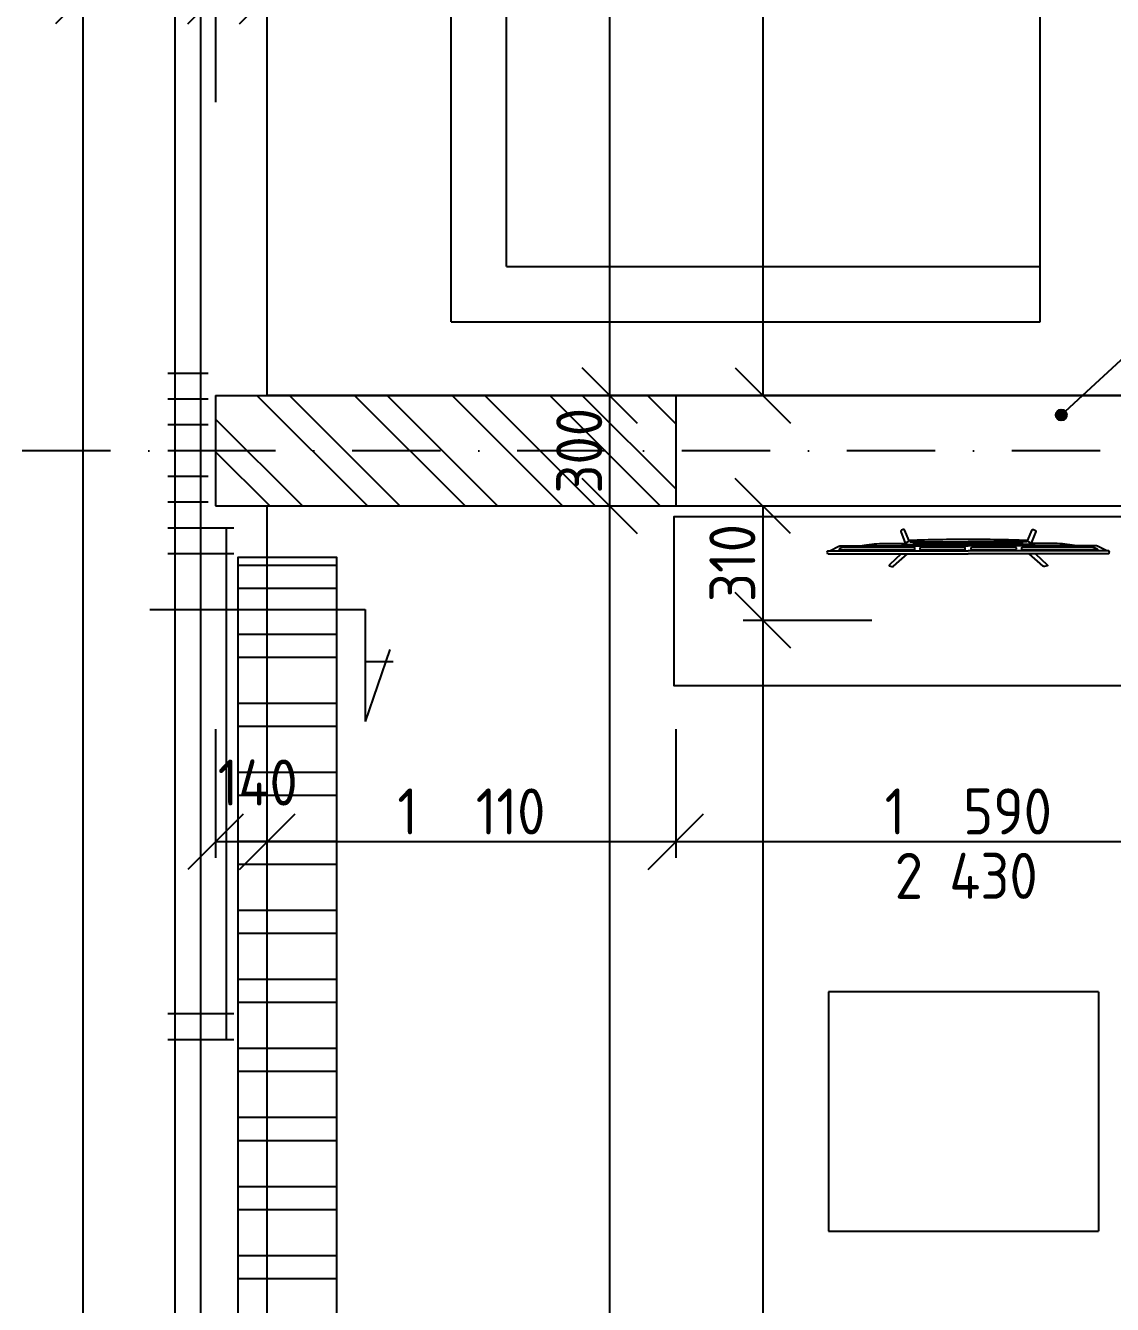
# Model space of a CAD drawing. Extents: x 4511820 to 5180432, y -1526536 to -944957.
# Drawn here: x 4981605 to 4984558, y -1077897 to -1074423 of the extents above; entities that cross this region are included whole.
import ezdxf

# ---------------------------------------------------------------- set-up
doc = ezdxf.new("R2010")
doc.units = 0
doc.header["$MEASUREMENT"] = 0
doc.linetypes.add('ACAD_ISO12W100', pattern=[22, 12, -3, 0.5, -3, 0.5, -3])
doc.linetypes.add('BODKOCIARKOVANA_3', pattern=[5.6, 3, -1.3, 0, -1.3])
doc.layers.get('0').update_dxf_attribs({"linetype": 'CONTINUOUS'})
doc.layers.get('Defpoints').update_dxf_attribs({"color": 61, "linetype": 'CONTINUOUS'})
for name, color, linetype in [('KÓTY', 4, 'CONTINUOUS'), ('MÚRY', 1, 'CONTINUOUS'), ('OKNÁ', 143, 'CONTINUOUS'), ('osi', 253, 'CONTINUOUS'), ('Plochy', 41, 'CONTINUOUS'), ('TENKÁ', 7, 'CONTINUOUS'), ('Z-Kúrenie', 101, 'CONTINUOUS'), ('ZARIADENIE', 47, 'CONTINUOUS'), ('ŠRAFY', 82, 'CONTINUOUS')]:
    doc.layers.add(name, color=color, linetype=linetype)
doc.styles.add('STYLE1', font='isocp.shx')
doc.dimstyles.new('STANDARD-50', dxfattribs={"dimtxt": 125, "dimasz": 150, "dimexe": 10, "dimexo": 200, "dimgap": 20, "dimtad": 1, "dimdsep": 46, "dimlunit": 6, "dimtxsty": 'STYLE1', "dimblk1": 'OBLIQUE', "dimblk2": 'OBLIQUE', "dimsah": 1, "dimcen": 2.5, "dimse1": 1, "dimse2": 1, "dimadec": 0, "dimazin": 0, "dimtfac": 1, "dimtmove": 1, "dimatfit": 3, "dimldrblk": 'OBLIQUE', "dimfxl": 1, "dimtolj": 1, "dimtzin": 0, "dimarcsym": 0})

# ---------------------------------------------------------------- blocks, each defined once
blk = doc.blocks.new('_OBLIQUE')
at = {"color": 0, "linetype": 'ByBlock'}
blk.add_line((-0.5, -0.5), (0.5, 0.5), dxfattribs=at)
blk = doc.blocks.new('*D13232')
at = {"layer": 'Defpoints', "color": 0}
for p in [(4979211, -1049608.2), (4977104.5, -1081228.2), (4981957.6, -1081228.2)]:
    blk.add_point(p, dxfattribs=at)
at = {"layer": 'KÓTY', "color": 0, "lineweight": -2}
blk.add_line((4977104.5, -1049608.2), (4977104.5, -1081228.2), dxfattribs=at)
at = {"layer": 'KÓTY', "color": 0, "linetype": 'ByBlock', "lineweight": -2, "xscale": 150, "yscale": 150, "zscale": 150}
for p, rotation in [((4977104.5, -1049608.2), 90), ((4977104.5, -1081228.2), 270)]:
    blk.add_blockref('_OBLIQUE', p, dxfattribs=dict(at, rotation=rotation))
at = {"layer": 'KÓTY', "color": 0, "insert": (4977022, -1065418.2), "char_height": 125, "attachment_point": 5, "rotation": 90, "style": 'STYLE1'}
blk.add_mtext('\\A1;31ﾠ620', dxfattribs=at)
blk = doc.blocks.new('*D13240')
at = {"layer": 'Defpoints', "color": 0}
for p in [(4982261, -1069118.2), (4977454.5, -1075428.2), (4982261, -1075428.2)]:
    blk.add_point(p, dxfattribs=at)
at = {"layer": 'KÓTY', "color": 0, "lineweight": -2}
blk.add_line((4977454.5, -1069118.2), (4977454.5, -1075428.2), dxfattribs=at)
at = {"layer": 'KÓTY', "color": 0, "linetype": 'ByBlock', "lineweight": -2, "xscale": 150, "yscale": 150, "zscale": 150}
for p, rotation in [((4977454.5, -1069118.2), 90), ((4977454.5, -1075428.2), 270)]:
    blk.add_blockref('_OBLIQUE', p, dxfattribs=dict(at, rotation=rotation))
at = {"layer": 'KÓTY', "color": 0, "insert": (4977372, -1072273.2), "char_height": 125, "attachment_point": 5, "rotation": 90, "style": 'STYLE1'}
blk.add_mtext('\\A1;6ﾠ310', dxfattribs=at)
blk = doc.blocks.new('*D13241')
at = {"layer": 'Defpoints', "color": 0}
for p in [(4982261, -1075428.2), (4977454.5, -1075728.2), (4982261, -1075728.2)]:
    blk.add_point(p, dxfattribs=at)
at = {"layer": 'KÓTY', "color": 0, "lineweight": -2}
blk.add_line((4977454.5, -1075428.2), (4977454.5, -1075728.2), dxfattribs=at)
at = {"layer": 'KÓTY', "color": 0, "linetype": 'ByBlock', "lineweight": -2, "xscale": 150, "yscale": 150, "zscale": 150}
for p, rotation in [((4977454.5, -1075428.2), 90), ((4977454.5, -1075728.2), 270)]:
    blk.add_blockref('_OBLIQUE', p, dxfattribs=dict(at, rotation=rotation))
at = {"layer": 'KÓTY', "color": 0, "insert": (4977372, -1075578.2), "char_height": 125, "attachment_point": 5, "rotation": 90, "style": 'STYLE1'}
blk.add_mtext('\\A1;300', dxfattribs=at)
blk = doc.blocks.new('*D13242')
at = {"layer": 'Defpoints', "color": 0}
for p in [(4982261, -1075728.2), (4977454.5, -1080978.2), (4981783.7, -1080978.2)]:
    blk.add_point(p, dxfattribs=at)
at = {"layer": 'KÓTY', "color": 0, "lineweight": -2}
blk.add_line((4977454.5, -1075728.2), (4977454.5, -1080978.2), dxfattribs=at)
at = {"layer": 'KÓTY', "color": 0, "linetype": 'ByBlock', "lineweight": -2, "xscale": 150, "yscale": 150, "zscale": 150}
for p, rotation in [((4977454.5, -1075728.2), 90), ((4977454.5, -1080978.2), 270)]:
    blk.add_blockref('_OBLIQUE', p, dxfattribs=dict(at, rotation=rotation))
at = {"layer": 'KÓTY', "color": 0, "insert": (4977372, -1078353.2), "char_height": 125, "attachment_point": 5, "rotation": 90, "style": 'STYLE1'}
blk.add_mtext('\\A1;5ﾠ250', dxfattribs=at)
blk = doc.blocks.new('*D13244')
at = {"layer": 'Defpoints', "color": 0}
for p in [(4983371, -1075728.2), (4976404.5, -1080728.2), (4983371, -1080728.2)]:
    blk.add_point(p, dxfattribs=at)
at = {"layer": 'KÓTY', "color": 0, "lineweight": -2}
blk.add_line((4976404.5, -1075728.2), (4976404.5, -1080728.2), dxfattribs=at)
at = {"layer": 'KÓTY', "color": 0, "linetype": 'ByBlock', "lineweight": -2, "xscale": 150, "yscale": 150, "zscale": 150}
for p, rotation in [((4976404.5, -1075728.2), 90), ((4976404.5, -1080728.2), 270)]:
    blk.add_blockref('_OBLIQUE', p, dxfattribs=dict(at, rotation=rotation))
at = {"layer": 'KÓTY', "color": 0, "insert": (4976322, -1078228.2), "char_height": 125, "attachment_point": 5, "rotation": 90, "style": 'STYLE1'}
blk.add_mtext('\\A1;5ﾠ000', dxfattribs=at)
blk = doc.blocks.new('Tv06_top_cad-block.com')
at = {"color": 0}
for points in [[(-161.1, -3.4), (-173.3, 26.2, 0.359324), (-175.3, 27.3, 0.097501), (-182.8, 24.2, 0.350578), (-183.5, 22.1), (-171.1, -10.4)], [(161.1, -3.4), (173.3, 26.2, -0.359324), (175.3, 27.3, -0.097501), (182.8, 24.2, -0.350578), (183.5, 22.1), (171.1, -10.4)], [(-381.9, -38.8, -0.13121), (-383.2, -32.7, -0.169032), (-383, -32.3), (-381.8, -31.1, -0.205713), (-381.3, -30.9), (-378.5, -30.9, 0.118206), (-376.2, -30.4), (-351.4, -18.4, -0.105648), (-345.8, -17), (0, -17)], [(-339.3, -21.2), (-339.3, -21.2, 0.099639), (-344.3, -22.2), (-349.2, -24.6, 0.215889), (-350.7, -26.3, 0.476075), (-349.4, -28, 0.244765)], [(-295.5, -17), (-282, -15, -0.02037), (-255.8, -12, -0.012056), (-227.2, -10.7), (-169.3, -10.7)], [(-181.8, -17), (-178.5, -14, -0.213415), (-177.3, -13.6), (0, -13.6)], [(-172.1, -13.6, -0.072098), (-159.2, -3, -0.121861), (-158.4, -2.8)], [(-170.1, -10.6, -0.053076), (-160.2, -2.9), (-158.4, -2.8)], [(-147.6, -13.6), (-147.6, -7.5, -0.414214), (-147.4, -7.3), (-146.5, -7.3, -0.414214), (-146.3, -7.5), (-146.3, -13.6)], [(-146.8, -28, 0.414214), (-145, -26.2), (-145, -23, 0.414214), (-146.8, -21.2)], [(-143.9, -13.6), (-143.9, -7.5, -0.414214), (-143.7, -7.3), (-142.7, -7.3, -0.414214), (-142.6, -7.5), (-142.6, -13.6)], [(-140.2, -13.6), (-140.2, -7.5, -0.414214), (-140, -7.3), (-139, -7.3, -0.414214), (-138.8, -7.5), (-138.8, -13.6)], [(-136.4, -13.6), (-136.4, -7.5, -0.414214), (-136.3, -7.3), (-135.3, -7.3, -0.414214), (-135.1, -7.5), (-135.1, -13.6)], [(-132.7, -13.6), (-132.7, -7.5, -0.414214), (-132.5, -7.3), (-131.6, -7.3, -0.414214), (-131.4, -7.5), (-131.4, -13.6)], [(-128.8, -28, -0.414214), (-130.6, -26.2), (-130.6, -23, -0.414214), (-128.8, -21.2)], [(-129, -13.6), (-129, -7.5, -0.414214), (-128.8, -7.3), (-127.9, -7.3, -0.414214), (-127.7, -7.5), (-127.7, -13.6)], [(-125.3, -13.6), (-125.3, -7.5, -0.414214), (-125.1, -7.3), (-124.1, -7.3, -0.414214), (-124, -7.5), (-124, -13.6)], [(-121.6, -13.6), (-121.6, -7.5, -0.414214), (-121.4, -7.3), (-120.4, -7.3, -0.414214), (-120.2, -7.5), (-120.2, -13.6)], [(-117.8, -13.6), (-117.8, -7.5, -0.414214), (-117.7, -7.3), (-116.7, -7.3, -0.414214), (-116.5, -7.5), (-116.5, -13.6)], [(-114.1, -13.6), (-114.1, -7.5, -0.414214), (-113.9, -7.3), (-113, -7.3, -0.414214), (-112.8, -7.5), (-112.8, -13.6)], [(-110.4, -13.6), (-110.4, -7.5, -0.414214), (-110.2, -7.3), (-109.3, -7.3, -0.414214), (-109.1, -7.5), (-109.1, -13.6)], [(-106.7, -13.6), (-106.7, -7.5, -0.414214), (-106.5, -7.3), (-105.5, -7.3, -0.414214), (-105.4, -7.5), (-105.4, -13.6)], [(-103, -13.6), (-103, -7.5, -0.414214), (-102.8, -7.3), (-101.8, -7.3, -0.414214), (-101.6, -7.5), (-101.6, -13.6)], [(-99.2, -13.6), (-99.2, -7.5, -0.414214), (-99.1, -7.3), (-98.1, -7.3, -0.414214), (-97.9, -7.5), (-97.9, -13.6)], [(-95.5, -13.6), (-95.5, -7.5, -0.414214), (-95.3, -7.3), (-94.4, -7.3, -0.414214), (-94.2, -7.5), (-94.2, -13.6)], [(-91.8, -13.6), (-91.8, -7.5, -0.414214), (-91.6, -7.3), (-90.7, -7.3, -0.414214), (-90.5, -7.5), (-90.5, -13.6)], [(-88.1, -13.6), (-88.1, -7.5, -0.414214), (-87.9, -7.3), (-86.9, -7.3, -0.414214), (-86.8, -7.5), (-86.8, -13.6)], [(-84.4, -13.6), (-84.4, -7.5, -0.414214), (-84.2, -7.3), (-83.2, -7.3, -0.414214), (-83, -7.5), (-83, -13.6)], [(-80.6, -13.6), (-80.6, -7.5, -0.414214), (-80.5, -7.3), (-79.5, -7.3, -0.414214), (-79.3, -7.5), (-79.3, -13.6)], [(-76.9, -13.6), (-76.9, -7.5, -0.414214), (-76.7, -7.3), (-75.8, -7.3, -0.414214), (-75.6, -7.5), (-75.6, -13.6)], [(-73.2, -13.6), (-73.2, -7.5, -0.414214), (-73, -7.3), (-72.1, -7.3, -0.414214), (-71.9, -7.5), (-71.9, -13.6)], [(-69.5, -13.6), (-69.5, -7.5, -0.414214), (-69.3, -7.3), (-68.3, -7.3, -0.414214), (-68.2, -7.5), (-68.2, -13.6)], [(-65.8, -13.6), (-65.8, -7.5, -0.414214), (-65.6, -7.3), (-64.6, -7.3, -0.414214), (-64.4, -7.5), (-64.4, -13.6)], [(-62, -13.6), (-62, -7.5, -0.414214), (-61.9, -7.3), (-60.9, -7.3, -0.414214), (-60.7, -7.5), (-60.7, -13.6)], [(-58.3, -13.6), (-58.3, -7.5, -0.414214), (-58.1, -7.3), (-57.2, -7.3, -0.414214), (-57, -7.5), (-57, -13.6)], [(-54.6, -13.6), (-54.6, -7.5, -0.414214), (-54.4, -7.3), (-53.5, -7.3, -0.414214), (-53.3, -7.5), (-53.3, -13.6)], [(-50.9, -13.6), (-50.9, -7.5, -0.414214), (-50.7, -7.3), (-49.7, -7.3, -0.414214), (-49.6, -7.5), (-49.6, -13.6)], [(-47.2, -13.6), (-47.2, -7.5, -0.414214), (-47, -7.3), (-46, -7.3, -0.414214), (-45.8, -7.5), (-45.8, -13.6)], [(-43.4, -13.6), (-43.4, -7.5, -0.414214), (-43.3, -7.3), (-42.3, -7.3, -0.414214), (-42.1, -7.5), (-42.1, -13.6)], [(-39.7, -13.6), (-39.7, -7.5, -0.414214), (-39.5, -7.3), (-38.6, -7.3, -0.414214), (-38.4, -7.5), (-38.4, -13.6)], [(-36, -13.6), (-36, -7.5, -0.414214), (-35.8, -7.3), (-34.9, -7.3, -0.414214), (-34.7, -7.5), (-34.7, -13.6)], [(-32.3, -13.6), (-32.3, -7.5, -0.414214), (-32.1, -7.3), (-31.1, -7.3, -0.414214), (-31, -7.5), (-31, -13.6)], [(-28.6, -13.6), (-28.6, -7.5, -0.414214), (-28.4, -7.3), (-27.4, -7.3, -0.414214), (-27.2, -7.5), (-27.2, -13.6)], [(-24.8, -13.6), (-24.8, -7.5, -0.414214), (-24.7, -7.3), (-23.7, -7.3, -0.414214), (-23.5, -7.5), (-23.5, -13.6)], [(-21.1, -13.6), (-21.1, -7.5, -0.414214), (-20.9, -7.3), (-20, -7.3, -0.414214), (-19.8, -7.5), (-19.8, -13.6)], [(-17.4, -13.6), (-17.4, -7.5, -0.414214), (-17.2, -7.3), (-16.3, -7.3, -0.414214), (-16.1, -7.5), (-16.1, -13.6)], [(-13.7, -13.6), (-13.7, -7.5, -0.414214), (-13.5, -7.3), (-12.5, -7.3, -0.414214), (-12.4, -7.5), (-12.4, -13.6)], [(-10, -13.6), (-10, -7.5, -0.414214), (-9.8, -7.3), (-8.8, -7.3, -0.414214), (-8.6, -7.5), (-8.6, -13.6)], [(-10, -28, 0.414214), (-8.2, -26.2), (-8.2, -23, 0.414214), (-10, -21.2)], [(-6.2, -13.6), (-6.2, -7.5, -0.414214), (-6.1, -7.3), (-5.1, -7.3, -0.414214), (-4.9, -7.5), (-4.9, -13.6)], [(-2.5, -13.6), (-2.5, -7.5, -0.414214), (-2.3, -7.3), (-1.4, -7.3, -0.414214), (-1.2, -7.5), (-1.2, -13.6)], [(181.8, -17), (178.5, -14, 0.213415), (177.3, -13.6), (0, -13.6)], [(381.9, -38.8, 0.13121), (383.2, -32.7, 0.169032), (383, -32.3), (381.8, -31.1, 0.205713), (381.3, -30.9), (378.5, -30.9, -0.118206), (376.2, -30.4), (351.4, -18.4, 0.105648), (345.8, -17), (0, -17)], [(2.5, -13.6), (2.5, -7.5, 0.414214), (2.3, -7.3), (1.4, -7.3, 0.414214), (1.2, -7.5), (1.2, -13.6)], [(6.2, -13.6), (6.2, -7.5, 0.414214), (6.1, -7.3), (5.1, -7.3, 0.414214), (4.9, -7.5), (4.9, -13.6)], [(10, -28, -0.414214), (8.2, -26.2), (8.2, -23, -0.414214), (10, -21.2)], [(10, -13.6), (10, -7.5, 0.414214), (9.8, -7.3), (8.8, -7.3, 0.414214), (8.6, -7.5), (8.6, -13.6)], [(13.7, -13.6), (13.7, -7.5, 0.414214), (13.5, -7.3), (12.5, -7.3, 0.414214), (12.4, -7.5), (12.4, -13.6)], [(17.4, -13.6), (17.4, -7.5, 0.414214), (17.2, -7.3), (16.3, -7.3, 0.414214), (16.1, -7.5), (16.1, -13.6)], [(21.1, -13.6), (21.1, -7.5, 0.414214), (20.9, -7.3), (20, -7.3, 0.414214), (19.8, -7.5), (19.8, -13.6)], [(24.8, -13.6), (24.8, -7.5, 0.414214), (24.7, -7.3), (23.7, -7.3, 0.414214), (23.5, -7.5), (23.5, -13.6)], [(28.6, -13.6), (28.6, -7.5, 0.414214), (28.4, -7.3), (27.4, -7.3, 0.414214), (27.2, -7.5), (27.2, -13.6)], [(32.3, -13.6), (32.3, -7.5, 0.414214), (32.1, -7.3), (31.1, -7.3, 0.414214), (31, -7.5), (31, -13.6)], [(36, -13.6), (36, -7.5, 0.414214), (35.8, -7.3), (34.9, -7.3, 0.414214), (34.7, -7.5), (34.7, -13.6)], [(39.7, -13.6), (39.7, -7.5, 0.414214), (39.5, -7.3), (38.6, -7.3, 0.414214), (38.4, -7.5), (38.4, -13.6)], [(43.4, -13.6), (43.4, -7.5, 0.414214), (43.3, -7.3), (42.3, -7.3, 0.414214), (42.1, -7.5), (42.1, -13.6)], [(47.2, -13.6), (47.2, -7.5, 0.414214), (47, -7.3), (46, -7.3, 0.414214), (45.8, -7.5), (45.8, -13.6)], [(50.9, -13.6), (50.9, -7.5, 0.414214), (50.7, -7.3), (49.7, -7.3, 0.414214), (49.6, -7.5), (49.6, -13.6)], [(54.6, -13.6), (54.6, -7.5, 0.414214), (54.4, -7.3), (53.5, -7.3, 0.414214), (53.3, -7.5), (53.3, -13.6)], [(58.3, -13.6), (58.3, -7.5, 0.414214), (58.1, -7.3), (57.2, -7.3, 0.414214), (57, -7.5), (57, -13.6)], [(62, -13.6), (62, -7.5, 0.414214), (61.9, -7.3), (60.9, -7.3, 0.414214), (60.7, -7.5), (60.7, -13.6)], [(65.8, -13.6), (65.8, -7.5, 0.414214), (65.6, -7.3), (64.6, -7.3, 0.414214), (64.4, -7.5), (64.4, -13.6)], [(69.5, -13.6), (69.5, -7.5, 0.414214), (69.3, -7.3), (68.3, -7.3, 0.414214), (68.2, -7.5), (68.2, -13.6)], [(73.2, -13.6), (73.2, -7.5, 0.414214), (73, -7.3), (72.1, -7.3, 0.414214), (71.9, -7.5), (71.9, -13.6)], [(76.9, -13.6), (76.9, -7.5, 0.414214), (76.7, -7.3), (75.8, -7.3, 0.414214), (75.6, -7.5), (75.6, -13.6)], [(80.6, -13.6), (80.6, -7.5, 0.414214), (80.5, -7.3), (79.5, -7.3, 0.414214), (79.3, -7.5), (79.3, -13.6)], [(84.4, -13.6), (84.4, -7.5, 0.414214), (84.2, -7.3), (83.2, -7.3, 0.414214), (83, -7.5), (83, -13.6)], [(88.1, -13.6), (88.1, -7.5, 0.414214), (87.9, -7.3), (86.9, -7.3, 0.414214), (86.8, -7.5), (86.8, -13.6)], [(91.8, -13.6), (91.8, -7.5, 0.414214), (91.6, -7.3), (90.7, -7.3, 0.414214), (90.5, -7.5), (90.5, -13.6)], [(95.5, -13.6), (95.5, -7.5, 0.414214), (95.3, -7.3), (94.4, -7.3, 0.414214), (94.2, -7.5), (94.2, -13.6)], [(99.2, -13.6), (99.2, -7.5, 0.414214), (99.1, -7.3), (98.1, -7.3, 0.414214), (97.9, -7.5), (97.9, -13.6)], [(103, -13.6), (103, -7.5, 0.414214), (102.8, -7.3), (101.8, -7.3, 0.414214), (101.6, -7.5), (101.6, -13.6)], [(106.7, -13.6), (106.7, -7.5, 0.414214), (106.5, -7.3), (105.5, -7.3, 0.414214), (105.4, -7.5), (105.4, -13.6)], [(110.4, -13.6), (110.4, -7.5, 0.414214), (110.2, -7.3), (109.3, -7.3, 0.414214), (109.1, -7.5), (109.1, -13.6)], [(114.1, -13.6), (114.1, -7.5, 0.414214), (113.9, -7.3), (113, -7.3, 0.414214), (112.8, -7.5), (112.8, -13.6)], [(117.8, -13.6), (117.8, -7.5, 0.414214), (117.7, -7.3), (116.7, -7.3, 0.414214), (116.5, -7.5), (116.5, -13.6)], [(121.6, -13.6), (121.6, -7.5, 0.414214), (121.4, -7.3), (120.4, -7.3, 0.414214), (120.2, -7.5), (120.2, -13.6)], [(125.3, -13.6), (125.3, -7.5, 0.414214), (125.1, -7.3), (124.1, -7.3, 0.414214), (124, -7.5), (124, -13.6)], [(129, -13.6), (129, -7.5, 0.414214), (128.8, -7.3), (127.9, -7.3, 0.414214), (127.7, -7.5), (127.7, -13.6)], [(128.8, -28, 0.414214), (130.6, -26.2), (130.6, -23, 0.414214), (128.8, -21.2)], [(132.7, -13.6), (132.7, -7.5, 0.414214), (132.5, -7.3), (131.6, -7.3, 0.414214), (131.4, -7.5), (131.4, -13.6)], [(136.4, -13.6), (136.4, -7.5, 0.414214), (136.3, -7.3), (135.3, -7.3, 0.414214), (135.1, -7.5), (135.1, -13.6)], [(140.2, -13.6), (140.2, -7.5, 0.414214), (140, -7.3), (139, -7.3, 0.414214), (138.8, -7.5), (138.8, -13.6)], [(143.9, -13.6), (143.9, -7.5, 0.414214), (143.7, -7.3), (142.7, -7.3, 0.414214), (142.6, -7.5), (142.6, -13.6)], [(146.8, -28, -0.414214), (145, -26.2), (145, -23, -0.414214), (146.8, -21.2)], [(147.6, -13.6), (147.6, -7.5, 0.414214), (147.4, -7.3), (146.5, -7.3, 0.414214), (146.3, -7.5), (146.3, -13.6)], [(172.1, -13.6, 0.072098), (159.2, -3, 0.121861), (158.4, -2.8)], [(170.1, -10.6, 0.053076), (160.2, -2.9), (158.4, -2.8)], [(295.5, -17), (282, -15, 0.02037), (255.8, -12, 0.012056), (227.2, -10.7), (169.3, -10.7)], [(339.3, -21.2), (339.3, -21.2, -0.099639), (344.3, -22.2), (349.2, -24.6, -0.215889), (350.7, -26.3, -0.476075), (349.4, -28, -0.244765)], [(-182.5, -38.8), (-214.4, -69.1, 0.250582), (-215, -71, 0.266718), (-214.3, -71.9, 0.084688)], [(-214.3, -71.9), (-207.3, -73.1, 0.211205), (-203.3, -72.1), (-165.2, -38.8)], [(214.3, -71.9), (207.3, -73.1, -0.211205), (203.3, -72.1), (165.2, -38.8)], [(182.5, -38.8), (214.4, -69.1, -0.250582), (215, -71, -0.266718), (214.3, -71.9, -0.084688)]]:
    blk.add_lwpolyline(points, format="xyb", dxfattribs=at)
for points in [[(-378.5, -30.9), (0, -30.9)], [(-349.4, -28), (-146.8, -28)], [(-339.3, -21.2), (-146.8, -21.2)], [(-158.6, -6.5), (0, -6.5)], [(-128.8, -21.2), (-10, -21.2)], [(-128.8, -28), (-10, -28)], [(158.6, -6.5), (0, -6.5)], [(378.5, -30.9), (0, -30.9)], [(128.8, -21.2), (10, -21.2)], [(128.8, -28), (10, -28)], [(339.3, -21.2), (146.8, -21.2)], [(349.4, -28), (146.8, -28)], [(-381.9, -38.8), (0, -38.8)], [(381.9, -38.8), (0, -38.8)]]:
    blk.add_lwpolyline(points, dxfattribs=at)
for centre, radius, start, end in [((0, -4564), 4564, 90, 91.9893), ((0, -4564), 4564, 88.0107, 90), ((-170.5, -10.1), 0.6, 200.9784, 314.0295), ((170.5, -10.1), 0.6, 225.9705, 339.0216)]:
    blk.add_arc(centre, radius, start, end, dxfattribs=at)
blk = doc.blocks.new('TV')
at = {"layer": 'ZARIADENIE', "color": 8}
blk.add_blockref('Tv06_top_cad-block.com', (4448198.7, -1316337.8), dxfattribs=at)
blk = doc.blocks.new('SESACKA ROH1')
at = {"layer": 'ZARIADENIE', "color": 30, "ltscale": 0.25}
for p, q in [((4444944, -1318705.2), (4444944, -1317105.2)), ((4444944, -1317105.2), (4445844, -1317105.2)), ((4445094, -1318555.2), (4445094, -1317105.2)), ((4445844, -1317105.2), (4445844, -1317805.2)), ((4447444, -1317805.2), (4445844, -1317805.2)), ((4445844, -1317805.2), (4445844, -1318555.2)), ((4446569, -1317805.2), (4446569, -1318555.2)), ((4447294, -1318555.2), (4447294, -1317805.2)), ((4447444, -1318705.2), (4447444, -1317805.2)), ((4445094, -1318555.2), (4447294, -1318555.2)), ((4444944, -1318705.2), (4447444, -1318705.2))]:
    blk.add_line(p, q, dxfattribs=at)
at = {"layer": 'ZARIADENIE', "color": 45, "ltscale": 0.25}
blk.add_lwpolyline([(4447044, -1317155.2), (4446044, -1317155.2), (4446044, -1317605.2), (4447044, -1317605.2)], close=True, dxfattribs=at)
blk = doc.blocks.new('*D20762')
at = {"layer": 'Defpoints', "color": 0}
for p in [(4983371, -1075728.2), (4984961, -1075728.2), (4983371, -1076640.5)]:
    blk.add_point(p, dxfattribs=at)
at = {"layer": 'KÓTY', "color": 0, "lineweight": -2}
blk.add_line((4984961, -1076640.5), (4983371, -1076640.5), dxfattribs=at)
at = {"layer": 'KÓTY', "color": 0, "linetype": 'ByBlock', "lineweight": -2, "xscale": 150, "yscale": 150, "zscale": 150, "rotation": 180}
blk.add_blockref('_OBLIQUE', (4983371, -1076640.5), dxfattribs=at)
at = {"layer": 'KÓTY', "color": 0, "linetype": 'ByBlock', "lineweight": -2, "xscale": 150, "yscale": 150, "zscale": 150}
blk.add_blockref('_OBLIQUE', (4984961, -1076640.5), dxfattribs=at)
at = {"layer": 'KÓTY', "color": 0, "insert": (4984166, -1076558), "char_height": 125, "attachment_point": 5, "style": 'STYLE1'}
blk.add_mtext('\\A1;1ﾠ590', dxfattribs=at)
blk = doc.blocks.new('*D20763')
at = {"layer": 'Defpoints', "color": 0}
for p in [(4982261, -1075728.2), (4983371, -1075728.2), (4982261, -1076640.5)]:
    blk.add_point(p, dxfattribs=at)
at = {"layer": 'KÓTY', "color": 0, "lineweight": -2}
blk.add_line((4983371, -1076640.5), (4982261, -1076640.5), dxfattribs=at)
at = {"layer": 'KÓTY', "color": 0, "linetype": 'ByBlock', "lineweight": -2, "xscale": 150, "yscale": 150, "zscale": 150, "rotation": 180}
blk.add_blockref('_OBLIQUE', (4982261, -1076640.5), dxfattribs=at)
at = {"layer": 'KÓTY', "color": 0, "linetype": 'ByBlock', "lineweight": -2, "xscale": 150, "yscale": 150, "zscale": 150}
blk.add_blockref('_OBLIQUE', (4983371, -1076640.5), dxfattribs=at)
at = {"layer": 'KÓTY', "color": 0, "insert": (4982816, -1076558), "char_height": 125, "attachment_point": 5, "style": 'STYLE1'}
blk.add_mtext('\\A1;1ﾠ110', dxfattribs=at)
blk = doc.blocks.new('*D20764')
at = {"layer": 'Defpoints', "color": 0}
for p in [(4982121, -1075728.2), (4982261, -1075728.2), (4982121, -1076640.5)]:
    blk.add_point(p, dxfattribs=at)
at = {"layer": 'KÓTY', "color": 0, "lineweight": -2}
blk.add_line((4982261, -1076640.5), (4982121, -1076640.5), dxfattribs=at)
at = {"layer": 'KÓTY', "color": 0, "linetype": 'ByBlock', "lineweight": -2, "xscale": 150, "yscale": 150, "zscale": 150, "rotation": 180}
blk.add_blockref('_OBLIQUE', (4982121, -1076640.5), dxfattribs=at)
at = {"layer": 'KÓTY', "color": 0, "linetype": 'ByBlock', "lineweight": -2, "xscale": 150, "yscale": 150, "zscale": 150}
blk.add_blockref('_OBLIQUE', (4982261, -1076640.5), dxfattribs=at)
at = {"layer": 'KÓTY', "color": 0, "insert": (4982235.5, -1076479.5), "char_height": 125, "attachment_point": 5, "style": 'STYLE1'}
blk.add_mtext('\\A1;140', dxfattribs=at)
blk = doc.blocks.new('*D20783')
at = {"layer": 'Defpoints', "color": 0}
for p in [(4983191.5, -1069118.2), (4983191.5, -1075428.2), (4983191.5, -1075428.2)]:
    blk.add_point(p, dxfattribs=at)
at = {"layer": 'KÓTY', "color": 0, "lineweight": -2}
blk.add_line((4983191.5, -1069118.2), (4983191.5, -1075428.2), dxfattribs=at)
at = {"layer": 'KÓTY', "color": 0, "linetype": 'ByBlock', "lineweight": -2, "xscale": 150, "yscale": 150, "zscale": 150}
for p, rotation in [((4983191.5, -1069118.2), 90), ((4983191.5, -1075428.2), 270)]:
    blk.add_blockref('_OBLIQUE', p, dxfattribs=dict(at, rotation=rotation))
at = {"layer": 'KÓTY', "color": 0, "insert": (4983098, -1072216.5), "char_height": 125, "attachment_point": 5, "rotation": 90, "style": 'STYLE1'}
blk.add_mtext('\\A1;6ﾠ310', dxfattribs=at)
blk = doc.blocks.new('*D20784')
at = {"layer": 'Defpoints', "color": 0}
for p in [(4983191.5, -1075428.2), (4983191.5, -1075728.2), (4983191.5, -1075728.2)]:
    blk.add_point(p, dxfattribs=at)
at = {"layer": 'KÓTY', "color": 0, "lineweight": -2}
blk.add_line((4983191.5, -1075428.2), (4983191.5, -1075728.2), dxfattribs=at)
at = {"layer": 'KÓTY', "color": 0, "linetype": 'ByBlock', "lineweight": -2, "xscale": 150, "yscale": 150, "zscale": 150}
for p, rotation in [((4983191.5, -1075428.2), 90), ((4983191.5, -1075728.2), 270)]:
    blk.add_blockref('_OBLIQUE', p, dxfattribs=dict(at, rotation=rotation))
at = {"layer": 'KÓTY', "color": 0, "insert": (4983109, -1075578.2), "char_height": 125, "attachment_point": 5, "rotation": 90, "style": 'STYLE1'}
blk.add_mtext('\\A1;300', dxfattribs=at)
blk = doc.blocks.new('*D20785')
at = {"layer": 'Defpoints', "color": 0}
for p in [(4983191.5, -1075728.2), (4983191.5, -1080728.2), (4983191.5, -1080728.2)]:
    blk.add_point(p, dxfattribs=at)
at = {"layer": 'KÓTY', "color": 0, "lineweight": -2}
blk.add_line((4983191.5, -1075728.2), (4983191.5, -1080728.2), dxfattribs=at)
at = {"layer": 'KÓTY', "color": 0, "linetype": 'ByBlock', "lineweight": -2, "xscale": 150, "yscale": 150, "zscale": 150}
for p, rotation in [((4983191.5, -1075728.2), 90), ((4983191.5, -1080728.2), 270)]:
    blk.add_blockref('_OBLIQUE', p, dxfattribs=dict(at, rotation=rotation))
at = {"layer": 'KÓTY', "color": 0, "insert": (4983109, -1078228.2), "char_height": 125, "attachment_point": 5, "rotation": 90, "style": 'STYLE1'}
blk.add_mtext('\\A1;5ﾠ000', dxfattribs=at)
blk = doc.blocks.new('*D20838')
at = {"layer": 'Defpoints', "color": 0}
for p in [(4986206, -1072118.2), (4983607.5, -1075428.2), (4986206, -1075428.2)]:
    blk.add_point(p, dxfattribs=at)
at = {"layer": 'KÓTY', "color": 0, "lineweight": -2}
blk.add_line((4983607.5, -1072118.2), (4983607.5, -1075428.2), dxfattribs=at)
at = {"layer": 'KÓTY', "color": 0, "linetype": 'ByBlock', "lineweight": -2, "xscale": 150, "yscale": 150, "zscale": 150}
for p, rotation in [((4983607.5, -1072118.2), 90), ((4983607.5, -1075428.2), 270)]:
    blk.add_blockref('_OBLIQUE', p, dxfattribs=dict(at, rotation=rotation))
at = {"layer": 'KÓTY', "color": 0, "insert": (4983525, -1073773.2), "char_height": 125, "attachment_point": 5, "rotation": 90, "style": 'STYLE1'}
blk.add_mtext('\\A1;3ﾠ310', dxfattribs=at)
blk = doc.blocks.new('*D20839')
at = {"layer": 'Defpoints', "color": 0}
for p in [(4985326, -1075728.2), (4983607.5, -1076038.2), (4985326, -1076038.2)]:
    blk.add_point(p, dxfattribs=at)
at = {"layer": 'KÓTY', "color": 0, "lineweight": -2}
blk.add_line((4983607.5, -1075728.2), (4983607.5, -1076038.2), dxfattribs=at)
at = {"layer": 'KÓTY', "color": 0, "linetype": 'ByBlock', "lineweight": -2, "xscale": 150, "yscale": 150, "zscale": 150}
for p, rotation in [((4983607.5, -1075728.2), 90), ((4983607.5, -1076038.2), 270)]:
    blk.add_blockref('_OBLIQUE', p, dxfattribs=dict(at, rotation=rotation))
at = {"layer": 'KÓTY', "color": 0, "insert": (4983525, -1075883.2), "char_height": 125, "attachment_point": 5, "rotation": 90, "style": 'STYLE1'}
blk.add_mtext('\\A1;310', dxfattribs=at)
blk = doc.blocks.new('*D20840')
at = {"layer": 'Defpoints', "color": 0}
for p in [(4985326, -1076038.2), (4983607.5, -1080728.2), (4985326, -1080728.2)]:
    blk.add_point(p, dxfattribs=at)
at = {"layer": 'KÓTY', "color": 0, "lineweight": -2}
blk.add_line((4983607.5, -1076038.2), (4983607.5, -1080728.2), dxfattribs=at)
at = {"layer": 'KÓTY', "color": 0, "linetype": 'ByBlock', "lineweight": -2, "xscale": 150, "yscale": 150, "zscale": 150}
for p, rotation in [((4983607.5, -1076038.2), 90), ((4983607.5, -1080728.2), 270)]:
    blk.add_blockref('_OBLIQUE', p, dxfattribs=dict(at, rotation=rotation))
at = {"layer": 'KÓTY', "color": 0, "insert": (4983525, -1078383.2), "char_height": 125, "attachment_point": 5, "rotation": 90, "style": 'STYLE1'}
blk.add_mtext('\\A1;4ﾠ690', dxfattribs=at)
blk = doc.blocks.new('*D20879')
at = {"layer": 'Defpoints', "color": 0}
for p in [(4993871, -1074343.5), (4982261, -1075530.2), (4993871, -1075530.2)]:
    blk.add_point(p, dxfattribs=at)
at = {"layer": 'KÓTY', "color": 0, "lineweight": -2}
blk.add_line((4982261, -1074343.5), (4993871, -1074343.5), dxfattribs=at)
at = {"layer": 'KÓTY', "color": 0, "linetype": 'ByBlock', "lineweight": -2, "xscale": 150, "yscale": 150, "zscale": 150, "rotation": 180}
blk.add_blockref('_OBLIQUE', (4982261, -1074343.5), dxfattribs=at)
at = {"layer": 'KÓTY', "color": 0, "linetype": 'ByBlock', "lineweight": -2, "xscale": 150, "yscale": 150, "zscale": 150}
blk.add_blockref('_OBLIQUE', (4993871, -1074343.5), dxfattribs=at)
at = {"layer": 'KÓTY', "color": 0, "insert": (4988066, -1074261), "char_height": 125, "attachment_point": 5, "style": 'STYLE1'}
blk.add_mtext('\\A1;11ﾠ610', dxfattribs=at)
blk = doc.blocks.new('*D20994')
at = {"layer": 'Defpoints', "color": 0}
for p in [(4982121, -1074343.5), (4982121, -1075428.2), (4982261, -1075428.2)]:
    blk.add_point(p, dxfattribs=at)
at = {"layer": 'KÓTY', "color": 0, "lineweight": -2}
blk.add_line((4982261, -1074343.5), (4982121, -1074343.5), dxfattribs=at)
at = {"layer": 'KÓTY', "color": 0, "linetype": 'ByBlock', "lineweight": -2, "xscale": 150, "yscale": 150, "zscale": 150, "rotation": 180}
blk.add_blockref('_OBLIQUE', (4982121, -1074343.5), dxfattribs=at)
at = {"layer": 'KÓTY', "color": 0, "linetype": 'ByBlock', "lineweight": -2, "xscale": 150, "yscale": 150, "zscale": 150}
blk.add_blockref('_OBLIQUE', (4982261, -1074343.5), dxfattribs=at)
at = {"layer": 'KÓTY', "color": 0, "insert": (4982387.5, -1074205), "char_height": 125, "attachment_point": 5, "style": 'STYLE1'}
blk.add_mtext('\\A1;140', dxfattribs=at)
blk = doc.blocks.new('*D21089')
at = {"layer": 'Defpoints', "color": 0}
for p in [(4981761, -1074343.5), (4981761, -1075379.4), (4982121, -1075379.4)]:
    blk.add_point(p, dxfattribs=at)
at = {"layer": 'KÓTY', "color": 0, "lineweight": -2}
blk.add_line((4982121, -1074343.5), (4981761, -1074343.5), dxfattribs=at)
at = {"layer": 'KÓTY', "color": 0, "linetype": 'ByBlock', "lineweight": -2, "xscale": 150, "yscale": 150, "zscale": 150, "rotation": 180}
blk.add_blockref('_OBLIQUE', (4981761, -1074343.5), dxfattribs=at)
at = {"layer": 'KÓTY', "color": 0, "linetype": 'ByBlock', "lineweight": -2, "xscale": 150, "yscale": 150, "zscale": 150}
blk.add_blockref('_OBLIQUE', (4982121, -1074343.5), dxfattribs=at)
at = {"layer": 'KÓTY', "color": 0, "insert": (4981941, -1074261), "char_height": 125, "attachment_point": 5, "style": 'STYLE1'}
blk.add_mtext('\\A1;360', dxfattribs=at)

msp = doc.modelspace()

# ---------------------------------------------------------------- hatches: boundary and pattern name
at = {"layer": 'KÓTY'}
h = msp.add_hatch(color=256, dxfattribs=at)
h.dxf.hatch_style = 1
h.paths.add_polyline_path([(4984418.5, -1075496.153, -0.65381715), (4984407.478, -1075470.979, -1.52947961)])
at = {"layer": 'Z-Kúrenie', "linetype": 'Continuous'}
h = msp.add_hatch(dxfattribs=at)
h.set_pattern_fill('ANSI32', color=256, scale=500, angle=135)
h.set_pattern_definition([(180, (-105430.5, 62361.02), (-2e-14, -187.5), []), (180, (-105493, 62423.52), (-2e-14, -187.5), [])])
h.paths.add_polyline_path([(4982450, -1078368.172), (4982450, -1075868.172), (4982181, -1075868.172), (4982181, -1078368.172)])
at = {"layer": 'ŠRAFY'}
h = msp.add_hatch(dxfattribs=at)
h.set_pattern_fill('ANSI32', color=256, scale=500, angle=90)
h.set_pattern_definition([(135, (462343.18, 70767), (-132.5825215, -132.5825215), []), (135, (462343.18, 70855.4), (-132.5825215, -132.5825215), [])])
h.paths.add_polyline_path([(4982121, -1075428.172), (4982121, -1075728.172), (4982261, -1075728.172), (4983371, -1075728.172), (4983371, -1075428.172), (4982261, -1075428.172)])
h.paths.add_polyline_path([(4982984, -1075721.971), (4982984, -1075434.373), (4983234, -1075434.373), (4983234, -1075721.971)], flags=24)

# ---------------------------------------------------------------- linework, layer by layer
at = {"layer": 'KÓTY', "ltscale": 0.25}
for p, q in [((4982121, -1074281.597), (4982121, -1074631.597)), ((4982121, -1076334.097), (4982121, -1076684.097)), ((4983371, -1076334.097), (4983371, -1076684.097))]:
    msp.add_line(p, q, dxfattribs=at)
at = {"layer": 'KÓTY'}
msp.add_line((4984418.5, -1075481.153), (4984665.5, -1075253.153), dxfattribs=at)
at = {"layer": 'KÓTY', "ltscale": 25}
msp.add_line((4983554.097, -1076038.172), (4983904.097, -1076038.172), dxfattribs=at)
at = {"layer": 'KÓTY'}
msp.add_circle((4984418.5, -1075481.153), 15, dxfattribs=at)
at = {"layer": 'MÚRY'}
for p, q in [((4982121, -1075428.172), (4983371, -1075428.172)), ((4982121, -1075428.172), (4983371, -1075428.172)), ((4982121, -1075428.172), (4982121, -1075728.172)), ((4983371, -1075428.172), (4983371, -1075728.172)), ((4982121, -1075728.172), (4983371, -1075728.172)), ((4982121, -1075728.172), (4983371, -1075728.172))]:
    msp.add_line(p, q, dxfattribs=at)
at = {"layer": 'OKNÁ', "ltscale": 0.25}
for p, q in [((4982011, -1080978.172), (4982011, -1062685.672)), ((4982081, -1080908.172), (4982081, -1062685.672)), ((4982081, -1074498.172), (4982081, -1072858.172)), ((4982081, -1074498.172), (4982081, -1072858.172)), ((4982101, -1075368.172), (4981991, -1075368.172)), ((4982101, -1075438.172), (4981991, -1075438.172)), ((4982101, -1075508.172), (4981991, -1075508.172)), ((4982101, -1075578.172), (4981991, -1075578.172)), ((4982101, -1075648.172), (4981991, -1075648.172)), ((4982101, -1075718.172), (4981991, -1075718.172)), ((4982101, -1075788.172), (4981991, -1075788.172)), ((4982101, -1075788.172), (4981991, -1075788.172)), ((4982171, -1075788.172), (4982061, -1075788.172)), ((4982081, -1077428.172), (4982081, -1075788.172)), ((4982081, -1077428.172), (4982081, -1075788.172)), ((4982151, -1077128.172), (4982151, -1075788.172)), ((4982151, -1077178.172), (4982151, -1075788.172)), ((4982101, -1075858.172), (4981991, -1075858.172)), ((4982171, -1075858.172), (4982061, -1075858.172)), ((4982171, -1075858.172), (4982061, -1075858.172)), ((4981942.672, -1076009.672), (4982527.172, -1076009.672)), ((4982527.172, -1076009.672), (4982527.172, -1076313.672)), ((4982594.172, -1076118.172), (4982527.172, -1076313.672)), ((4982603.672, -1076151.172), (4982527.172, -1076151.172)), ((4982101, -1077108.172), (4981991, -1077108.172)), ((4982171, -1077108.172), (4982061, -1077108.172)), ((4982101, -1077178.172), (4981991, -1077178.172)), ((4982171, -1077178.172), (4982061, -1077178.172))]:
    msp.add_line(p, q, dxfattribs=at)
at = {"layer": 'osi', "linetype": 'BODKOCIARKOVANA_3', "ltscale": 80}
msp.add_line((5041881, -1075578.172), (4978211, -1075578.172), dxfattribs=at)
at = {"layer": 'Plochy'}
for points in [[(4981761, -1062698.172), (4979111, -1062698.172), (4979111, -1083878.172), (5000511, -1083878.172), (5000511, -1081228.172), (4981761, -1081228.172)], [(4982261, -1075428.172), (4982261, -1069118.172), (4985096, -1069118.172), (4985096, -1069633.172), (4986206, -1069633.172), (4986206, -1072118.172), (4986321, -1072118.172), (4986321, -1071348.172), (4989121, -1071348.172), (4989121, -1075728.172), (4987121, -1075728.172), (4987121, -1075428.172)], [(4982261, -1080728.172), (4982261, -1075728.172), (4985326, -1075728.172), (4985326, -1076038.172), (4986076, -1076038.172), (4986076, -1075728.172), (4993871, -1075728.172), (4993871, -1079493.172), (4993561, -1079493.172), (4993561, -1080093.172), (4993871, -1080093.172), (4993871, -1080728.172)]]:
    msp.add_lwpolyline(points, close=True, dxfattribs=at)
at = {"layer": 'TENKÁ', "linetype": 'ACAD_ISO12W100', "ltscale": 10}
for p, q in [((4981761, -1081228.172), (4981761, -1062685.672)), ((4982261, -1075428.172), (4982261, -1069118.172)), ((4982261, -1080728.172), (4982261, -1075728.172))]:
    msp.add_line(p, q, dxfattribs=at)
at = {"layer": 'TENKÁ'}
for p, q in [((4983371, -1075428.172), (4984961, -1075428.172)), ((4983371, -1075728.172), (4984961, -1075728.172))]:
    msp.add_line(p, q, dxfattribs=at)
at = {"layer": 'Z-Kúrenie', "linetype": 'Continuous'}
msp.add_lwpolyline([(4982450, -1078368.172), (4982450, -1075868.172), (4982181, -1075868.172), (4982181, -1078368.172)], close=True, dxfattribs=at)
at = {"layer": 'ZARIADENIE', "color": 30, "ltscale": 0.25}
for p, q in [((4984519.307, -1077048.418), (4983785.973, -1077048.418)), ((4983785.973, -1077048.418), (4983785.973, -1077698.418)), ((4984519.307, -1077048.418), (4984519.307, -1077698.418)), ((4983785.973, -1077698.418), (4984519.307, -1077698.418))]:
    msp.add_line(p, q, dxfattribs=at)
at = {"layer": 'ZARIADENIE', "color": 45, "ltscale": 0.25}
msp.add_lwpolyline([(4984966, -1075758.172), (4983366, -1075758.172), (4983366, -1076215.939), (4984966, -1076215.939)], close=True, dxfattribs=at)

# ---------------------------------------------------------------- block references
at = {"layer": 'Plochy', "color": 2, "xscale": -1, "rotation": 270}
msp.add_blockref('SESACKA ROH1', (6301466.191, -5520172.172), dxfattribs=at)
at = {"layer": 'Plochy', "color": 2}
msp.add_blockref('TV', (535967.282, 240518.488), dxfattribs=at)

# ---------------------------------------------------------------- texts
at = {"layer": 'KÓTY', "insert": (4984160.423, -1076732.957), "char_height": 125, "attachment_point": 5, "style": 'STYLE1'}
msp.add_mtext('\\A1;2 430', dxfattribs=at)

# ---------------------------------------------------------------- dimensions: what is measured, and where the dimension line sits
at = {"layer": 'KÓTY'}
for base, p1, p2, picture, middle in [((4977104.5, -1081228.172), (4979211, -1049608.172), (4981957.632, -1081228.172), '*D13232', (4977021.957, -1065418.172)), ((4977454.5, -1075428.172), (4982261, -1069118.172), (4982261, -1075428.172), '*D13240', (4977371.957, -1072273.172)), ((4983607.5, -1075428.172), (4986206, -1072118.172), (4986206, -1075428.172), '*D20838', (4983524.957, -1073773.172)), ((4977454.5, -1075728.172), (4982261, -1075428.172), (4982261, -1075728.172), '*D13241', (4977372, -1075578.172)), ((4983191.5, -1075728.172), (4983191.5, -1075428.172), (4983191.5, -1075728.172), '*D20784', (4983109, -1075578.172)), ((4976404.5, -1080728.172), (4983371, -1075728.172), (4983371, -1080728.172), '*D13244', (4976321.957, -1078228.172)), ((4977454.5, -1080978.172), (4982261, -1075728.172), (4981783.727, -1080978.172), '*D13242', (4977371.957, -1078353.172)), ((4983191.5, -1080728.172), (4983191.5, -1075728.172), (4983191.5, -1080728.172), '*D20785', (4983108.957, -1078228.172)), ((4983607.5, -1076038.172), (4985326, -1075728.172), (4985326, -1076038.172), '*D20839', (4983525, -1075883.172)), ((4983607.5, -1080728.172), (4985326, -1076038.172), (4985326, -1080728.172), '*D20840', (4983524.957, -1078383.172))]:
    dim = msp.add_linear_dim(base=base, p1=p1, p2=p2, angle=90, dimstyle='STANDARD-50', dxfattribs=at)
    dim.commit()
    dim.dimension.update_dxf_attribs({"geometry": picture, "text_midpoint": middle})
dim = msp.add_linear_dim(base=(4983191.5, -1075428.172), p1=(4983191.5, -1069118.172), p2=(4983191.5, -1075428.172), angle=90, dimstyle='STANDARD-50', dxfattribs=at)
dim.commit()
dim.dimension.update_dxf_attribs({"geometry": '*D20783', "text_midpoint": (4983180.5, -1072216.5), "dimtype": 160})
for base, p1, p2, picture, middle in [((4982121, -1074343.5), (4982261, -1075428.172), (4982121, -1075428.172), '*D20994', (4982387.5, -1074287.5)), ((4982121, -1076640.5), (4982261, -1075728.172), (4982121, -1075728.172), '*D20764', (4982235.5, -1076562))]:
    dim = msp.add_linear_dim(base=base, p1=p1, p2=p2, dimstyle='STANDARD-50', dxfattribs=at)
    dim.commit()
    dim.dimension.update_dxf_attribs({"geometry": picture, "text_midpoint": middle, "dimtype": 160})
dim = msp.add_linear_dim(base=(4981761, -1074343.5), p1=(4982121, -1075379.383), p2=(4981761, -1075379.383), dimstyle='STANDARD-50', override={"dimtxsty": 'STYLE1', "dimldrblk": 'OBLIQUE'}, dxfattribs=at)
dim.commit()
dim.dimension.update_dxf_attribs({"geometry": '*D21089', "text_midpoint": (4981941, -1074261)})
for base, p1, p2, picture, middle in [((4993871, -1074343.5), (4982261, -1075530.172), (4993871, -1075530.172), '*D20879', (4988066, -1074260.957)), ((4982261, -1076640.5), (4983371, -1075728.172), (4982261, -1075728.172), '*D20763', (4982816, -1076557.957)), ((4983371, -1076640.5), (4984961, -1075728.172), (4983371, -1075728.172), '*D20762', (4984166, -1076557.957))]:
    dim = msp.add_linear_dim(base=base, p1=p1, p2=p2, dimstyle='STANDARD-50', dxfattribs=at)
    dim.commit()
    dim.dimension.update_dxf_attribs({"geometry": picture, "text_midpoint": middle})

doc.saveas('drawing.dxf')
